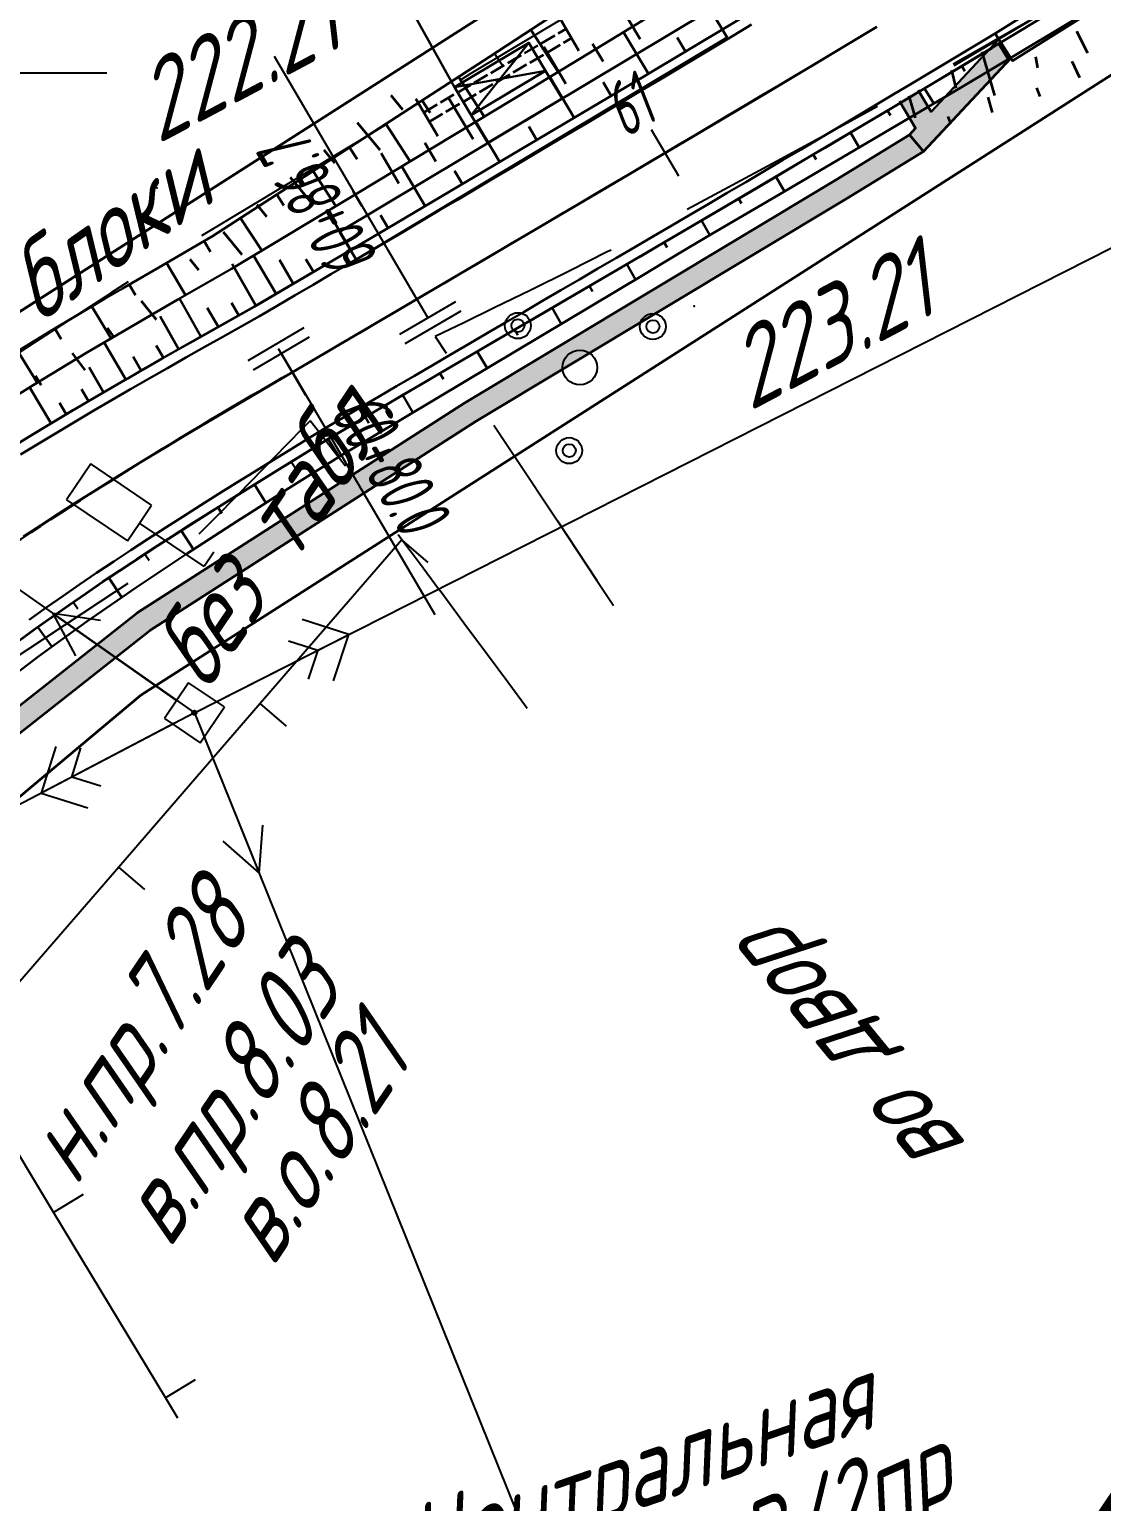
# Model space of a CAD drawing. Header units: millimetres. Extents: x -698 to 8131, y -704 to 4503.
# Drawn here: x 4508.4 to 4557.9, y 2994.8 to 3062.8 of the extents above; entities that cross this region are included whole.
import ezdxf
from ezdxf import colors
from ezdxf.entities.mleader import LeaderData, LeaderLine
from ezdxf.math import Vec2, Vec3

# ---------------------------------------------------------------- set-up
doc = ezdxf.new("R2010")
doc.units = ezdxf.units.MM
doc.linetypes.add('ACAD_ISO02W100', pattern=[15, 12, -3])
doc.linetypes.add('CONTI', pattern=[0])
for name, color, linetype, lineweight in [('10', 1, 'Continuous', 35), ('КОПИЯ_ОСЬ_13_ОТКОСЫ', 7, 'Continuous', 30), ('Остановки', 1, 'Continuous', 30), ('ОСЬ_ВЕРХ_ПОКРЫТИЯ_ГРАНИЦЫ_ПОЛОС', 7, 'Continuous', 30), ('ОСЬ_ВЕРХ_ПОКРЫТИЯ_ОСЬ', 1, 'Continuous', 30), ('Ось_примыкания', 1, 'Continuous', 35), ('Привязка', 250, 'Continuous', 35), ('Тротуар', 40, 'Continuous', 35), ('Трубы мет.', 7, 'ACAD_ISO02W100', 30)]:
    doc.layers.add(name, color=color, linetype=linetype, lineweight=lineweight)
for name, color, linetype in [('NAD_MDEFAULT', 7, 'CONTI'), ('PI_OTDEFAULT', 172, 'CONTI'), ('PI_TTDEFAULT', 5, 'CONTI'), ('SETKR', 2, 'CONTI'), ('SIT_LDEFAULT', 7, 'CONTI'), ('USLZNDEFAULT', 7, 'CONTI'), ('Выноски', 250, 'Continuous'), ('ОСЬ_ВЕРХ_ПОКРЫТИЯ_ПИКЕТЫ', 1, 'Continuous'), ('ОСЬ_ВЕРХ_ПОКРЫТИЯ_РАЗБИВКА_КРИВ', 1, 'Continuous'), ('разметка', 7, 'Continuous')]:
    doc.layers.add(name, color=color, linetype=linetype)
doc.styles.add('eskd', font='isocpeui.ttf', dxfattribs={"width": 1.2})
doc.styles.get("Standard").update_dxf_attribs({"font": 'isocpeui.ttf'})
doc.styles.add('ГОСТ', font='isocpeui.ttf', dxfattribs={"height": 4})

# ---------------------------------------------------------------- blocks, each defined once
blk = doc.blocks.new('BL_333')
at = {"color": 0}
for p, q in [((0, -6), (0, 6)), ((-6, 0), (6, 0))]:
    blk.add_line(p, q, dxfattribs=at)
blk = doc.blocks.new('BL_27')
at = {"color": 0}
for p, q in [((1, 1), (-1, 1)), ((-1, 1), (-1, -1)), ((1, -1), (1, 1)), ((-1, -1), (1, -1))]:
    blk.add_line(p, q, dxfattribs=at)
blk.add_circle((0, 0), 0.1, dxfattribs=at)
blk = doc.blocks.new('BL_12')
at = {"color": 0}
for p, q in [((1, 7), (-1, 7)), ((-1, 7), (-1, 3.6)), ((1, 3.6), (1, 7)), ((-1, 3.6), (0, 3.6)), ((0, 0), (0, 3.6)), ((0, 3.6), (1, 3.6)), ((0.8, 0), (0, 0))]:
    blk.add_line(p, q, dxfattribs=at)
blk = doc.blocks.new('BL_2009')
at = {"color": 0}
for centre, radius in [((0, 3.46), 0.6), ((0, 3.46), 0.3), ((0, 0), 0.8), ((-3.46, -1.74), 0.6), ((3.46, -1.74), 0.6), ((-3.46, -1.74), 0.3), ((3.46, -1.74), 0.3)]:
    blk.add_circle(centre, radius, dxfattribs=at)
blk = doc.blocks.new('*U49')
at = {"layer": 'КОПИЯ_ОСЬ_13_ОТКОСЫ'}
for points in [[(137.127, 438.416), (139.658, 439.965), (142.181, 441.465), (143.019, 441.956), (144.689, 442.927), (147.178, 444.363), (159.979, 452.659), (163.951, 455.244)], [(136.371, 435.921), (138.88, 437.486), (141.392, 439), (143.901, 440.472), (145.569, 441.436), (148.057, 442.864), (153.805, 446.307), (161.928, 451.216), (165.98, 453.676), (174.068, 458.633)], [(161.901, 453.91), (163.165, 451.967)], [(160.224, 452.819), (160.623, 452.207)], [(158.546, 451.731), (159.738, 449.892)], [(156.868, 450.643), (157.242, 450.065)], [(155.19, 449.555), (156.313, 447.822)], [(153.511, 448.468), (153.862, 447.926)], [(151.833, 447.38), (152.885, 445.756)], [(150.154, 446.293), (150.48, 445.791)], [(148.476, 445.205), (149.451, 443.7)], [(146.785, 444.137), (147.074, 443.637)], [(145.053, 443.137), (145.919, 441.637)], [(143.324, 442.133), (143.612, 441.637)], [(141.599, 441.119), (142.48, 439.638)], [(139.88, 440.097), (140.172, 439.608)], [(138.173, 439.056), (139.065, 437.598)]]:
    blk.add_lwpolyline(points, dxfattribs=at)

msp = doc.modelspace()

# ---------------------------------------------------------------- hatches: boundary and pattern name
at = {"layer": 'Тротуар', "lineweight": 30, "ltscale": 7}
for points in [[(4549.049, 3057.959), (4549.702, 3057.192), (4553.74, 3061.51), (4553.168, 3062.424), (4550.05, 3059.029), (4549.453, 3060.032), (4548.595, 3059.518), (4549.093, 3058.682), (4549.339, 3058.269)], [(4549.702, 3057.192), (4549.049, 3057.959), (4545.635, 3055.876), (4528.49, 3045.575), (4513.334, 3035.876), (4503.912, 3028.459), (4497.115, 3021.133), (4490.721, 3011.084), (4487.212, 3001.633), (4485.512, 2990.731), (4487.438, 2980.677), (4487.598, 2978.785), (4488.669, 2978.511), (4488.42, 2980.865), (4486.527, 2990.749), (4488.185, 3001.379), (4491.622, 3010.636), (4497.912, 3020.522), (4504.577, 3027.711), (4513.914, 3035.06), (4529.018, 3044.725), (4546.153, 3055.021)]]:
    msp.add_hatch(color=256, dxfattribs=at).paths.add_polyline_path(points)

# ---------------------------------------------------------------- linework, layer by layer
at = {"layer": '10'}
for p, q in [((4594.853, 3105.354), (4502.873, 3046.584)), ((4513.503, 3032.064), (4605.263, 3090.694)), ((4513.503, 3032.064), (4605.263, 3090.694)), ((4501.053, 3021.664), (4513.503, 3032.064)), ((4501.053, 3021.664), (4513.503, 3032.064))]:
    msp.add_line(p, q, dxfattribs=at)
msp.add_lwpolyline([(4789.103, 3384.464), (4785.093, 3347.224), (4781.963, 3330.514), (4765.343, 3289.654), (4750.583, 3264.934), (4737.293, 3247.844), (4704.083, 3217.114), (4605.073, 3113.424), (4594.853, 3105.354), (4502.873, 3046.584), (4488.273, 3034.384), (4472.633, 3015.434), (4468.193, 2995.454), (4472.373, 2972.494)], dxfattribs=at)
at = {"layer": 'PI_TTDEFAULT', "color": 5}
for p in [(4514.239, 3055.52, 222.213), (4539.099, 3050.04, 223.206), (4515.979, 3031.25, 222.789)]:
    msp.add_point(p, dxfattribs=at)
at = {"layer": 'SIT_LDEFAULT', "color": 7}
for p, q in [((4532.079, 3062.79), (4534.649, 3064.33)), ((4557.169, 3064.75), (4551.109, 3061.15)), ((4554.629, 3063.26), (4551.919, 3061.71)), ((4528.779, 3060.81), (4532.079, 3062.79)), ((4551.919, 3061.71), (4551.069, 3061.23)), ((4528.319, 3060.53), (4528.779, 3060.81)), ((4515.979, 3031.25), (4570.269, 3058.76)), ((4547.579, 3059.28), (4546.009, 3058.42)), ((4521.629, 3056.5), (4524.889, 3058.47)), ((4546.009, 3058.42), (4543.109, 3056.84)), ((4543.109, 3056.84), (4540.469, 3055.42)), ((4518.599, 3054.68), (4521.629, 3056.5)), ((4540.469, 3055.42), (4538.779, 3054.51)), ((4516.479, 3053.4), (4518.599, 3054.68)), ((4516.329, 3053.31), (4516.479, 3053.4)), ((4535.249, 3052.64), (4535.069, 3052.55)), ((4535.069, 3052.55), (4533.339, 3051.68)), ((4533.339, 3051.68), (4531.539, 3050.79)), ((4508.579, 3048.36), (4512.169, 3050.68)), ((4512.169, 3050.69), (4512.939, 3051.18)), ((4531.539, 3050.79), (4529.849, 3049.97)), ((4529.849, 3049.97), (4528.439, 3049.28)), ((4528.439, 3049.28), (4527.469, 3048.81)), ((4527.469, 3048.81), (4527.109, 3048.64)), ((4527.119, 3048.64), (4527.629, 3047.87)), ((4504.539, 3045.73), (4508.579, 3048.36)), ((4495.539, 3045.58), (4515.979, 3031.25)), ((4521.339, 3044.74), (4521.029, 3044.43)), ((4521.499, 3044.53), (4521.339, 3044.74)), ((4521.939, 3043.97), (4521.499, 3044.53)), ((4529.829, 3044.54), (4530.779, 3043.11)), ((4521.029, 3044.43), (4520.239, 3043.63)), ((4522.569, 3043.16), (4521.939, 3043.97)), ((4520.239, 3043.63), (4519.159, 3042.53)), ((4522.969, 3042.65), (4522.569, 3043.16)), ((4530.779, 3043.11), (4532.769, 3040.12)), ((4519.159, 3042.53), (4517.989, 3041.33)), ((4517.989, 3041.33), (4516.909, 3040.23)), ((4516.909, 3040.23), (4516.189, 3039.5)), ((4532.769, 3040.12), (4534.589, 3037.37)), ((4525.579, 3039.24), (4519.029, 3031.68)), ((4525.579, 3039.24), (4525.409, 3039.47)), ((4526.339, 3038.23), (4525.579, 3039.24)), ((4526.789, 3038.19), (4525.579, 3039.24)), ((4527.339, 3036.89), (4526.339, 3038.23)), ((4512.909, 3037.23), (4511.639, 3036.4)), ((4534.589, 3037.37), (4535.369, 3036.21)), ((4511.639, 3036.39), (4507.409, 3033.6)), ((4528.449, 3035.4), (4527.349, 3036.89)), ((4515.159, 3031.82), (4509.429, 3035.84)), ((4509.429, 3035.84), (4510.489, 3033.88)), ((4511.639, 3035.51), (4509.429, 3035.84)), ((4523.119, 3034.87), (4520.969, 3035.57)), ((4529.539, 3033.93), (4528.449, 3035.4)), ((4516.869, 3031.7), (4523.119, 3034.87)), ((4520.339, 3034.58), (4521.689, 3034.14)), ((4522.409, 3032.72), (4523.119, 3034.87)), ((4521.689, 3034.14), (4521.249, 3032.8)), ((4530.479, 3032.67), (4529.539, 3033.93)), ((4531.129, 3031.78), (4530.479, 3032.67)), ((4519.029, 3031.68), (4512.479, 3024.12)), ((4520.239, 3030.63), (4519.029, 3031.68)), ((4531.379, 3031.45), (4531.129, 3031.78)), ((4515.979, 3031.25), (4463.799, 3003.88)), ((4515.979, 3031.25), (4533.749, 2987.18)), ((4515.089, 3030.79), (4508.899, 3027.53)), ((4516.349, 3030.32), (4518.969, 3023.83)), ((4509.569, 3029.69), (4508.899, 3027.53)), ((4510.309, 3028.28), (4510.729, 3029.63)), ((4511.659, 3027.86), (4510.309, 3028.28)), ((4508.899, 3027.53), (4511.059, 3026.86)), ((4518.969, 3023.83), (4519.149, 3026.06)), ((4517.299, 3025.31), (4518.969, 3023.83)), ((4512.479, 3024.12), (4505.939, 3016.57)), ((4513.689, 3023.08), (4512.479, 3024.12)), ((4505.029, 3015.51), (4509.469, 3008.15)), ((4510.839, 3008.98), (4509.469, 3008.15)), ((4509.469, 3008.15), (4514.639, 2999.59)), ((4516.009, 3000.42), (4514.639, 2999.59)), ((4514.639, 2999.59), (4515.199, 2998.66))]:
    msp.add_line(p, q, dxfattribs=at)
at = {"layer": 'КОПИЯ_ОСЬ_13_ОТКОСЫ'}
for points in [[(4506.015, 3044.835), (4508.524, 3046.4), (4511.037, 3047.914), (4513.546, 3049.386), (4515.213, 3050.35), (4517.701, 3051.779), (4523.449, 3055.221), (4531.572, 3060.13), (4535.625, 3062.591), (4543.712, 3067.547)], [(4507.891, 3043.742), (4510.39, 3045.248), (4512.897, 3046.71), (4513.733, 3047.19), (4514.569, 3047.666), (4516.238, 3048.61), (4518.737, 3050.012), (4524.516, 3053.402), (4532.687, 3058.238), (4536.765, 3060.663), (4544.91, 3065.553)], [(4506.619, 3032.222), (4508.783, 3033.87), (4511.008, 3035.475), (4513.285, 3037.045), (4515.607, 3038.588), (4517.966, 3040.112), (4518.759, 3040.617), (4520.356, 3041.626), (4522.769, 3043.14), (4528.515, 3046.586), (4536.682, 3051.453), (4537.766, 3052.114), (4538.855, 3052.765), (4539.949, 3053.408), (4543.249, 3055.33), (4551.485, 3060.179), (4557.233, 3063.623)], [(4507.402, 3034.248), (4509.645, 3035.861), (4511.938, 3037.433), (4514.274, 3038.972), (4516.646, 3040.485), (4517.443, 3040.986), (4518.243, 3041.485), (4519.851, 3042.481), (4522.279, 3043.974), (4528.058, 3047.364), (4536.271, 3052.152), (4540.378, 3054.558), (4548.596, 3059.418), (4555.15, 3063.358)], [(4536.98, 3060.792), (4535.826, 3062.714)], [(4538.694, 3061.821), (4538.31, 3062.462)], [(4553.184, 3062.176), (4553.617, 3061.456)], [(4551.47, 3061.145), (4551.611, 3060.911)], [(4533.542, 3058.746), (4532.415, 3060.642)], [(4535.261, 3059.769), (4534.885, 3060.401)], [(4549.755, 3060.115), (4550.179, 3059.41)], [(4548.039, 3059.088), (4548.176, 3058.857)], [(4530.101, 3056.707), (4528.996, 3058.574)], [(4531.822, 3057.726), (4531.454, 3058.348)], [(4546.318, 3058.07), (4546.727, 3057.378)], [(4544.596, 3057.052), (4544.732, 3056.824)], [(4526.658, 3054.67), (4525.573, 3056.505)], [(4528.38, 3055.689), (4528.018, 3056.3)], [(4542.875, 3056.034), (4543.28, 3055.349)], [(4541.153, 3055.016), (4541.285, 3054.794)], [(4523.214, 3052.638), (4522.153, 3054.445)], [(4524.938, 3053.651), (4524.582, 3054.252)], [(4539.429, 3054.002), (4539.821, 3053.334)], [(4537.704, 3052.991), (4537.841, 3052.757)], [(4519.763, 3050.614), (4518.721, 3052.39)], [(4521.488, 3051.626), (4521.141, 3052.218)], [(4535.978, 3051.981), (4536.387, 3051.278)], [(4534.25, 3050.974), (4534.393, 3050.728)], [(4516.286, 3048.637), (4515.298, 3050.399)], [(4518.03, 3049.615), (4517.701, 3050.203)], [(4532.522, 3049.966), (4532.951, 3049.23)], [(4530.794, 3048.959), (4530.943, 3048.703)], [(4512.809, 3046.659), (4511.812, 3048.369)], [(4514.545, 3047.653), (4514.218, 3048.226)], [(4529.066, 3047.952), (4529.515, 3047.182)], [(4527.339, 3046.943), (4527.496, 3046.676)], [(4509.363, 3044.629), (4508.358, 3046.297)], [(4511.082, 3045.651), (4510.755, 3046.212)], [(4525.614, 3045.931), (4526.085, 3045.129)], [(4523.889, 3044.919), (4524.052, 3044.64)], [(4522.166, 3043.904), (4522.672, 3043.08)], [(4520.462, 3042.857), (4520.637, 3042.572)], [(4518.76, 3041.806), (4519.289, 3040.952)], [(4517.063, 3040.748), (4517.247, 3040.455)], [(4515.376, 3039.675), (4515.934, 3038.8)], [(4513.695, 3038.59), (4513.893, 3038.289)], [(4512.025, 3037.49), (4512.62, 3036.587)], [(4510.374, 3036.361), (4510.584, 3036.055)], [(4508.739, 3035.21), (4509.388, 3034.307)]]:
    msp.add_lwpolyline(points, dxfattribs=at)
at = {"layer": 'Остановки', "color": 1, "linetype": 'Continuous'}
for points in [[(4569.972, 3073.272), (4569.972, 3073.272), (4553.023, 3062.656), (4553.023, 3062.656), (4553.819, 3061.384), (4570.768, 3072.001)], [(4523.458, 3052.202), (4523.458, 3052.202), (4540.627, 3062.459), (4540.627, 3062.459), (4539.858, 3063.746), (4522.688, 3053.489)]]:
    msp.add_lwpolyline(points, close=True, dxfattribs=at)
at = {"layer": 'Остановки', "lineweight": 30, "ltscale": 7}
for points in [[(4530.504, 3059.906), (4532.221, 3060.931), (4531.452, 3062.219), (4528.018, 3060.168), (4528.787, 3058.88), (4532.221, 3060.931)], [(4531.452, 3062.219), (4528.787, 3058.88)], [(4532.221, 3060.931), (4528.018, 3060.168)], [(4531.273, 3058.618), (4532.99, 3059.644), (4532.221, 3060.931), (4528.787, 3058.88), (4529.556, 3057.592), (4532.99, 3059.644)]]:
    msp.add_lwpolyline(points, dxfattribs=at)
at = {"layer": 'ОСЬ_ВЕРХ_ПОКРЫТИЯ_ГРАНИЦЫ_ПОЛОС', "linetype": 'Continuous'}
for points in [[(4507.936, 3043.183), (4508.783, 3043.701), (4509.631, 3044.213), (4510.48, 3044.72), (4511.33, 3045.222), (4512.181, 3045.719), (4513.033, 3046.212), (4513.885, 3046.701), (4514.737, 3047.187), (4515.589, 3047.67), (4516.44, 3048.15), (4517.291, 3048.628), (4518.141, 3049.105), (4518.99, 3049.581), (4519.816, 3050.065), (4520.642, 3050.549), (4521.467, 3051.034), (4522.293, 3051.518), (4523.118, 3052.002), (4523.944, 3052.487), (4524.769, 3052.971), (4525.621, 3053.474), (4526.472, 3053.977), (4527.323, 3054.481), (4528.174, 3054.984), (4529.025, 3055.487), (4529.875, 3055.991), (4530.726, 3056.494), (4531.576, 3056.998), (4532.426, 3057.502), (4533.276, 3058.006), (4534.125, 3058.51), (4534.974, 3059.015), (4535.823, 3059.52), (4536.671, 3060.025), (4537.519, 3060.531), (4538.367, 3061.037), (4539.214, 3061.544), (4540.061, 3062.051), (4540.908, 3062.558), (4541.754, 3063.066)], [(4553.023, 3062.656), (4552.559, 3062.376), (4551.709, 3061.864), (4550.858, 3061.353), (4550.007, 3060.843), (4549.156, 3060.334), (4548.304, 3059.825), (4547.452, 3059.318), (4546.6, 3058.811), (4545.748, 3058.305), (4544.895, 3057.8), (4544.042, 3057.295), (4543.188, 3056.792), (4542.335, 3056.288), (4541.481, 3055.785), (4540.627, 3055.283), (4539.773, 3054.782), (4538.918, 3054.28), (4538.064, 3053.78), (4537.209, 3053.279), (4536.354, 3052.78), (4535.5, 3052.28), (4534.645, 3051.781), (4533.79, 3051.282), (4532.935, 3050.783), (4532.08, 3050.285), (4531.225, 3049.787), (4530.37, 3049.289), (4529.515, 3048.791), (4528.66, 3048.293), (4527.805, 3047.796), (4526.98, 3047.311), (4526.154, 3046.827), (4525.329, 3046.343), (4524.503, 3045.859), (4523.677, 3045.374), (4522.852, 3044.89), (4522.026, 3044.406), (4521.198, 3043.897), (4520.372, 3043.389), (4519.547, 3042.881), (4518.724, 3042.373), (4517.904, 3041.863), (4517.086, 3041.353), (4516.272, 3040.84), (4515.46, 3040.326), (4514.652, 3039.81), (4513.847, 3039.291), (4513.047, 3038.768), (4512.25, 3038.243), (4511.458, 3037.713), (4510.672, 3037.18), (4509.89, 3036.642), (4509.113, 3036.099), (4508.343, 3035.551)], [(4552.864, 3061.966), (4552.817, 3061.947), (4551.966, 3061.435), (4551.116, 3060.924), (4550.264, 3060.414), (4549.413, 3059.905), (4548.561, 3059.396), (4547.708, 3058.888), (4546.856, 3058.382), (4546.003, 3057.875), (4545.15, 3057.37), (4544.296, 3056.865), (4543.442, 3056.361), (4542.589, 3055.858), (4541.734, 3055.355), (4540.88, 3054.852), (4540.026, 3054.35), (4539.171, 3053.849), (4538.316, 3053.348), (4537.462, 3052.848), (4536.607, 3052.348), (4535.752, 3051.848), (4534.897, 3051.349), (4534.042, 3050.85), (4533.187, 3050.351), (4532.332, 3049.853), (4531.477, 3049.355), (4530.622, 3048.857), (4529.767, 3048.359), (4528.912, 3047.861), (4528.058, 3047.364), (4527.233, 3046.88), (4526.407, 3046.396), (4525.582, 3045.912), (4524.756, 3045.427), (4523.93, 3044.943), (4523.105, 3044.459), (4522.284, 3043.977), (4521.46, 3043.471), (4520.634, 3042.963), (4519.81, 3042.456), (4518.988, 3041.948), (4518.168, 3041.439), (4517.352, 3040.929), (4516.538, 3040.418), (4515.728, 3039.904), (4514.922, 3039.389), (4514.119, 3038.871), (4513.321, 3038.35), (4512.527, 3037.826), (4511.738, 3037.298), (4510.954, 3036.767), (4510.175, 3036.231), (4509.402, 3035.69), (4508.634, 3035.145), (4507.873, 3034.594)], [(4507.674, 3043.608), (4508.523, 3044.128), (4509.373, 3044.642), (4510.225, 3045.15), (4511.077, 3045.653), (4511.93, 3046.151), (4512.783, 3046.645), (4513.637, 3047.135), (4514.49, 3047.621), (4515.343, 3048.105), (4516.195, 3048.586), (4517.046, 3049.064), (4517.897, 3049.541), (4518.742, 3050.015), (4519.563, 3050.496), (4520.389, 3050.981), (4521.214, 3051.465), (4522.04, 3051.949), (4522.77, 3052.378), (4522.77, 3052.378)]]:
    msp.add_lwpolyline(points, dxfattribs=at)
at = {"layer": 'ОСЬ_ВЕРХ_ПОКРЫТИЯ_ОСЬ'}
msp.add_lwpolyline([(4508.081, 3039.392), (4508.893, 3039.926), (4509.709, 3040.455), (4510.528, 3040.979), (4511.35, 3041.498), (4512.175, 3042.012), (4513.002, 3042.523), (4513.832, 3043.03), (4514.664, 3043.533), (4515.497, 3044.034), (4516.332, 3044.532), (4518.005, 3045.522), (4520.52, 3047), (4520.52, 3047), (4526.265, 3050.37), (4526.265, 3050.37), (4534.793, 3055.38), (4539.051, 3057.894), (4542.453, 3059.914), (4545, 3061.435), (4547.544, 3062.961)], dxfattribs=at)
at = {"layer": 'ОСЬ_ВЕРХ_ПОКРЫТИЯ_ПИКЕТЫ'}
for p, q in [((4538.388, 3056.049), (4537.116, 3058.202)), ((4538.388, 3056.049), (4537.116, 3058.202)), ((4521.141, 3045.915), (4519.876, 3048.071))]:
    msp.add_line(p, q, dxfattribs=at)
at = {"layer": 'ОСЬ_ВЕРХ_ПОКРЫТИЯ_РАЗБИВКА_КРИВ'}
for p, q in [((4526.265, 3050.37), (4519.688, 3061.583)), ((4525.478, 3048.749), (4528.065, 3050.267)), ((4526.265, 3050.37), (4526.771, 3049.508)), ((4525.731, 3048.318), (4528.318, 3049.836)), ((4518.467, 3047.535), (4521.055, 3049.053)), ((4518.72, 3047.104), (4521.308, 3048.622)), ((4520.52, 3047), (4520.014, 3047.863)), ((4520.52, 3047), (4527.098, 3035.787))]:
    msp.add_line(p, q, dxfattribs=at)
at = {"layer": 'Ось_примыкания', "color": 0}
for p, q in [((4536.596, 3062.381), (4535.592, 3064.063)), ((4534.88, 3061.355), (4534.391, 3062.173)), ((4533.163, 3060.329), (4532.144, 3062.035)), ((4525.063, 3059.805), (4525.605, 3059.14)), ((4528.871, 3057.765), (4527.73, 3059.675)), ((4523.513, 3058.541), (4524.552, 3057.267)), ((4527.154, 3056.739), (4526.64, 3057.599)), ((4521.963, 3057.277), (4522.46, 3056.668)), ((4525.437, 3055.714), (4524.626, 3057.112)), ((4520.413, 3056.013), (4521.361, 3054.851)), ((4523.72, 3054.688), (4523.319, 3055.359)), ((4518.863, 3054.749), (4519.315, 3054.196)), ((4517.313, 3053.485), (4518.171, 3052.434)), ((4515.763, 3052.221), (4516.169, 3051.723)), ((4518.81, 3050.099), (4517.725, 3051.986)), ((4520.543, 3051.097), (4519.916, 3052.188)), ((4513.519, 3050.286), (4514.217, 3049.43)), ((4517.076, 3049.102), (4516.575, 3049.974)), ((4515.25, 3048.051), (4514.391, 3049.571)), ((4511.948, 3049.049), (4512.262, 3048.619)), ((4510.332, 3047.871), (4510.906, 3047.084)), ((4511.781, 3046.06), (4511.107, 3047.215)), ((4513.512, 3047.063), (4513.148, 3047.697)), ((4508.629, 3046.825), (4508.888, 3046.387)), ((4510.057, 3045.047), (4509.735, 3045.581))]:
    msp.add_line(p, q, dxfattribs=at)
at = {"layer": 'Ось_примыкания', "color": 0, "ltscale": 7}
for p, q in [((4556.773, 3062.759), (4557.291, 3061.749)), ((4552.405, 3061.809), (4552.979, 3059.786)), ((4554.877, 3061.572), (4554.974, 3061.066)), ((4550.99, 3060.953), (4551.19, 3060.125)), ((4556.555, 3061.371), (4556.918, 3060.615)), ((4555.093, 3059.739), (4554.942, 3060.141)), ((4549.026, 3059.776), (4549.319, 3058.746)), ((4552.684, 3059.702), (4552.875, 3058.993)), ((4550.967, 3058.477), (4550.838, 3058.816))]:
    msp.add_line(p, q, dxfattribs=at)
at = {"layer": 'Ось_примыкания', "linetype": 'Continuous'}
msp.add_lwpolyline([(4507.873, 3034.594), (4508.634, 3035.145), (4509.402, 3035.69), (4510.175, 3036.231), (4510.954, 3036.767), (4511.738, 3037.298), (4512.527, 3037.826), (4513.321, 3038.35), (4514.119, 3038.871), (4514.922, 3039.389), (4515.728, 3039.904), (4516.538, 3040.418), (4517.352, 3040.929), (4518.168, 3041.439), (4518.988, 3041.948), (4519.81, 3042.456), (4520.634, 3042.963), (4521.46, 3043.471), (4522.284, 3043.977), (4523.105, 3044.459), (4523.93, 3044.943), (4524.756, 3045.427), (4525.582, 3045.912), (4526.407, 3046.396), (4527.233, 3046.88), (4528.058, 3047.364), (4528.912, 3047.861), (4529.767, 3048.359), (4530.621, 3048.857), (4531.476, 3049.355), (4532.332, 3049.853), (4533.187, 3050.351), (4534.042, 3050.85), (4534.897, 3051.349), (4535.752, 3051.848), (4536.607, 3052.348), (4537.461, 3052.848), (4538.316, 3053.348), (4539.171, 3053.849), (4540.026, 3054.35), (4540.88, 3054.852), (4541.734, 3055.354), (4542.588, 3055.857), (4543.442, 3056.361), (4544.296, 3056.865), (4545.149, 3057.37), (4546.002, 3057.875), (4546.855, 3058.381), (4547.708, 3058.888), (4548.56, 3059.396), (4549.412, 3059.904), (4550.264, 3060.414), (4551.115, 3060.924), (4551.966, 3061.435), (4552.817, 3061.947), (4552.864, 3061.966)], dxfattribs=at)
at = {"layer": 'Привязка', "lineweight": 30, "ltscale": 7}
msp.add_lwpolyline([(4528.018, 3060.168), (4507.049, 3097.773)], dxfattribs=at)
at = {"layer": 'разметка', "lineweight": 30, "ltscale": 7}
msp.add_lwpolyline([(4490.033, 3023.281, -0.010875), (4492.5, 3026.29, -0.059731), (4505.685, 3037.762, -0.019876), (4520.52, 3047, 0.001893), (4545.335, 3061.631, 0.005338)], format="xyb", dxfattribs=at)
at = {"layer": 'Тротуар', "lineweight": 30, "ltscale": 7}
msp.add_lwpolyline([(4549.454, 3060.03), (4550.05, 3059.029), (4553.191, 3062.387)], dxfattribs=at)
at = {"layer": 'Тротуар', "linetype": 'Continuous'}
for points in [[(4488.42, 2980.865), (4486.527, 2990.749), (4488.185, 3001.379), (4491.622, 3010.636), (4497.912, 3020.522), (4504.577, 3027.711), (4513.914, 3035.06), (4529.018, 3044.725), (4546.153, 3055.021), (4549.702, 3057.192), (4553.74, 3061.51)], [(4487.438, 2980.677), (4485.512, 2990.731), (4487.212, 3001.633), (4490.721, 3011.084), (4497.117, 3021.135), (4503.897, 3028.448), (4513.334, 3035.876), (4528.491, 3045.575), (4545.634, 3055.876), (4549.049, 3057.959), (4549.339, 3058.269), (4548.595, 3059.518)]]:
    msp.add_lwpolyline(points, dxfattribs=at)
at = {"layer": 'Тротуар', "ltscale": 7}
msp.add_lwpolyline([(4549.049, 3057.959), (4549.702, 3057.192)], dxfattribs=at)
at = {"layer": 'Трубы мет.', "lineweight": 30}
for points in [[(4533.763, 3061.845), (4532.753, 3063.571)], [(4527.232, 3057.901), (4526.222, 3059.627)]]:
    msp.add_lwpolyline(points, dxfattribs=at)
at = {"layer": 'Трубы мет.', "lineweight": 30, "ltscale": 0.06}
for points in [[(4526.586, 3059.005), (4533.169, 3062.859)], [(4526.838, 3058.573), (4533.422, 3062.428)]]:
    msp.add_lwpolyline(points, dxfattribs=at)

# ---------------------------------------------------------------- block references
at = {"layer": 'SETKR', "color": 82}
msp.add_blockref('BL_333', (4505.929, 3060.83), dxfattribs=at)
at = {"layer": 'USLZNDEFAULT', "color": 7, "rotation": 56}
for name, p in [('BL_2009', (4533.809, 3047.21)), ('BL_12', (4516.429, 3038.01)), ('BL_27', (4515.979, 3031.25))]:
    msp.add_blockref(name, p, dxfattribs=at)
at = {"layer": 'КОПИЯ_ОСЬ_13_ОТКОСЫ'}
msp.add_blockref('*U49', (4369.644, 2608.914), dxfattribs=at)

# ---------------------------------------------------------------- texts
at = {"layer": 'NAD_MDEFAULT', "color": 7, "style": 'eskd', "oblique": 10, "width": 0.8}
for s, rotation, p in [('ж/б блоки', 35, (4502.197, 3044.584)), ('без табл.', 56, (4516.506, 3032.088)), ('н.пр.7.28', 56, (4510.491, 3009.29)), ('во двор', 129.36524, (4551.819, 3011.214)), ('в.пр.8.03', 56, (4514.806, 3006.39)), ('в.о.8.21', 56, (4519.569, 3005.531)), ('ул.Центральная', 19, (4521.885, 2989.392)), ('0.4кВ/2пр', 24, (4535.521, 2988.112))]:
    msp.add_text(s, height=3.5, rotation=rotation, dxfattribs=at).set_placement(p)
at = {"layer": 'PI_OTDEFAULT', "color": 172, "style": 'eskd', "oblique": 10, "width": 0.8}
for s, p in [('222.21', (4514.286, 3057.521)), ('223.21', (4541.659, 3045.17))]:
    msp.add_text(s, height=3.5, rotation=28, dxfattribs=at).set_placement(p)
at = {"layer": 'ОСЬ_ВЕРХ_ПОКРЫТИЯ_ПИКЕТЫ', "width": 0.6}
msp.add_text('61', height=2.5, rotation=30.58539, dxfattribs=at).set_placement((4535.912, 3057.781))
at = {"layer": 'ОСЬ_ВЕРХ_ПОКРЫТИЯ_РАЗБИВКА_КРИВ', "width": 0.6}
for s, rotation, p in [('60+86.7', 120.39698, (4524.569, 3052.274)), ('60+80.0', 300.39698, (4522.216, 3045.097))]:
    msp.add_text(s, height=2.5, rotation=rotation, dxfattribs=at).set_placement(p)

# ---------------------------------------------------------------- leaders
at = {"layer": 'Выноски', "linetype": 'Continuous'}
ml = msp.add_multileader_mtext('Standard', dxfattribs=at)
ml.set_content('Граница работа по примыканию', color=256, style='ГОСТ')
ml.set_leader_properties()
ml.build(insert=Vec2(0, 0))
ml.multileader.update_dxf_attribs({"text_left_attachment_type": 5, "text_right_attachment_type": 5, "dogleg_length": 0, "arrow_head_size": 0.18})
ctx = ml.context
ctx.base_point, ctx.char_height, ctx.arrow_head_size, ctx.landing_gap_size, ctx.plane_origin, ctx.plane_x_axis, ctx.plane_y_axis = Vec3(4561.087, 2987.724), 5, 0.18, 0, Vec3(4645.972, 3029.058), Vec3(0.559193, 0.829038), Vec3(-0.829038, 0.559193)
ctx.left_attachment, ctx.right_attachment = 5, 5
notes = []
notes.append((ctx, [(1, (1, 1, 0), (4561.087, 2987.724), (0.559193, 0.829038), 0, [(0, [(4493.073, 2975.697)], 0, [])])]))
ctx.mtext.insert, ctx.mtext.text_direction, ctx.mtext.rotation, ctx.mtext.flow_direction = Vec3(4555.754, 2991.321), Vec3(0.559193, 0.829038), 0.977384, 5
ml = msp.add_multileader_mtext('Standard', dxfattribs=at)
ml.set_content('металл. труба, {\\Fgost|c204;%%C} 0,5м, L-15,0м', color=256, style='ГОСТ')
ml.set_leader_properties()
ml.build(insert=Vec2(0, 0))
ml.multileader.update_dxf_attribs({"text_left_attachment_type": 5, "text_right_attachment_type": 5, "dogleg_length": 0, "arrow_head_size": 0.18})
ctx = ml.context
ctx.base_point, ctx.arrow_head_size, ctx.landing_gap_size, ctx.plane_origin, ctx.plane_x_axis, ctx.plane_y_axis = Vec3(4550.436, 2953.993), 0.18, 0, Vec3(4606.432, 3001.895), Vec3(0.56443, 0.825481), Vec3(-0.825481, 0.56443)
ctx.left_attachment, ctx.right_attachment = 5, 5
notes.append((ctx, [(1, (1, 1, 0), (4550.436, 2953.993), (0.99329, -0.11565), 0, [(0, [(4487.764, 2973.391)], 0, [])])]))
ctx.mtext.insert, ctx.mtext.text_direction, ctx.mtext.rotation, ctx.mtext.flow_direction = Vec3(4546.188, 2956.897), Vec3(0.56443, 0.825481), 0.971054, 5
for ctx, leaders in notes:
    for number, flags, end, landing, length, lines in leaders:
        leader = LeaderData()
        leader.index, (leader.has_last_leader_line, leader.has_dogleg_vector, leader.attachment_direction) = number, flags
        leader.last_leader_point, leader.dogleg_vector, leader.dogleg_length = Vec3(end), Vec3(landing), length
        for number, points, colour, breaks in lines:
            line = LeaderLine()
            line.index, line.vertices, line.color, line.breaks = number, Vec3.list(points), colors.encode_raw_color(colour), breaks
            leader.lines.append(line)
        ctx.leaders.append(leader)

doc.saveas('drawing.dxf')
